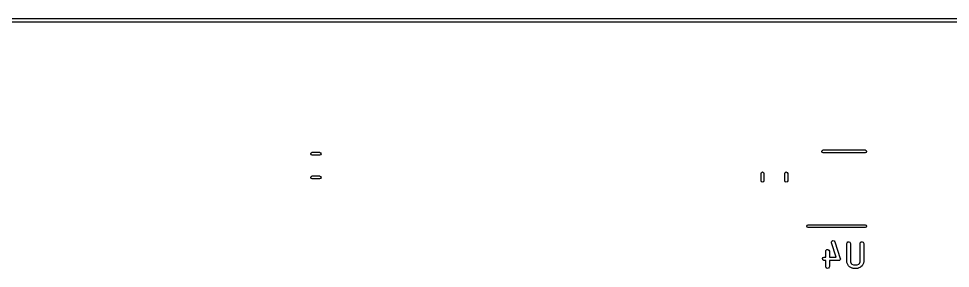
# Model space of a CAD drawing. Extents: x 69 to 231, y -99 to -49.
# Drawn here: x 114.51 to 154.56, y -61.93 to -51.17 of the extents above; entities that cross this region are included whole.
import ezdxf

# ---------------------------------------------------------------- set-up
doc = ezdxf.new("R2010")
doc.units = 0
doc.layers.add('BLACK', color=7, linetype='CONTINUOUS')

msp = doc.modelspace()

# ---------------------------------------------------------------- linework, layer by layer
at = {"layer": 'BLACK', "linetype": 'CONTINUOUS'}
for p, q in [((76.25, -51.175), (147.25, -51.175)), ((147.25, -51.175), (152.75, -51.175)), ((152.75, -51.175), (223.75, -51.175)), ((147.25, -51.325), (76.25, -51.325)), ((152.75, -51.325), (147.25, -51.325)), ((223.75, -51.325), (152.75, -51.325)), ((149.04, -56.89), (149.058, -56.8476)), ((149.058, -56.8476), (149.1, -56.83)), ((149.1, -56.83), (150.9, -56.83)), ((150.9, -56.83), (150.942, -56.8476)), ((150.942, -56.8476), (150.96, -56.89)), ((127.065, -56.99), (127.082, -56.9476)), ((127.082, -57.0324), (127.065, -56.99)), ((127.082, -56.9476), (127.125, -56.93)), ((127.125, -57.05), (127.082, -57.0324)), ((127.125, -56.93), (127.45, -56.93)), ((127.45, -57.05), (127.125, -57.05)), ((127.45, -56.93), (127.493, -56.9476)), ((127.493, -57.0324), (127.45, -57.05)), ((127.493, -56.9476), (127.51, -56.99)), ((127.51, -56.99), (127.493, -57.0324)), ((149.058, -56.9324), (149.04, -56.89)), ((149.1, -56.95), (149.058, -56.9324)), ((150.9, -56.95), (149.1, -56.95)), ((150.942, -56.9324), (150.9, -56.95)), ((150.96, -56.89), (150.942, -56.9324)), ((127.065, -58.01), (127.082, -57.9676)), ((127.082, -58.0524), (127.065, -58.01)), ((127.082, -57.9676), (127.125, -57.95)), ((127.125, -58.07), (127.082, -58.0524)), ((127.125, -57.95), (127.45, -57.95)), ((127.45, -58.07), (127.125, -58.07)), ((127.45, -57.95), (127.493, -57.9676)), ((127.493, -58.0524), (127.45, -58.07)), ((127.493, -57.9676), (127.51, -58.01)), ((127.51, -58.01), (127.493, -58.0524)), ((146.43, -57.8372), (146.448, -57.7948)), ((146.43, -58.1628), (146.43, -57.8372)), ((146.448, -57.7948), (146.49, -57.7772)), ((146.49, -57.7772), (146.532, -57.7948)), ((146.532, -57.7948), (146.55, -57.8372)), ((146.55, -57.8372), (146.55, -58.1628)), ((147.45, -57.8372), (147.468, -57.7948)), ((147.45, -58.1628), (147.45, -57.8372)), ((147.468, -57.7948), (147.51, -57.7772)), ((147.51, -57.7772), (147.552, -57.7948)), ((147.552, -57.7948), (147.57, -57.8372)), ((147.57, -57.8372), (147.57, -58.1628)), ((146.448, -58.2052), (146.43, -58.1628)), ((146.49, -58.2228), (146.448, -58.2052)), ((146.532, -58.2052), (146.49, -58.2228)), ((146.55, -58.1628), (146.532, -58.2052)), ((147.468, -58.2052), (147.45, -58.1628)), ((147.51, -58.2228), (147.468, -58.2052)), ((147.552, -58.2052), (147.51, -58.2228)), ((147.57, -58.1628), (147.552, -58.2052)), ((148.39, -60.11), (148.408, -60.0676)), ((148.408, -60.0676), (148.45, -60.05)), ((148.45, -60.05), (150.9, -60.05)), ((150.9, -60.05), (150.942, -60.0676)), ((150.942, -60.0676), (150.96, -60.11)), ((148.408, -60.1524), (148.39, -60.11)), ((148.45, -60.17), (148.408, -60.1524)), ((150.9, -60.17), (148.45, -60.17)), ((150.942, -60.1524), (150.9, -60.17)), ((150.96, -60.11), (150.942, -60.1524)), ((149.449, -60.8027), (149.468, -60.755)), ((149.453, -60.8285), (149.449, -60.8027)), ((149.658, -61.444), (149.453, -60.8285)), ((149.468, -60.755), (149.513, -60.7306)), ((149.513, -60.7306), (149.563, -60.7409)), ((149.563, -60.7409), (149.595, -60.781)), ((149.595, -60.781), (149.833, -61.4953)), ((150.115, -60.8524), (150.12, -60.8267)), ((150.115, -61.6619), (150.115, -60.8524)), ((150.12, -60.8267), (150.153, -60.7874)), ((150.153, -60.7874), (150.203, -60.7785)), ((150.203, -60.7785), (150.248, -60.8042)), ((150.248, -60.8042), (150.265, -60.8524)), ((150.265, -60.8524), (150.265, -61.6442)), ((150.687, -60.8524), (150.691, -60.8267)), ((150.687, -61.6442), (150.687, -60.8524)), ((150.691, -60.8267), (150.724, -60.7874)), ((150.724, -60.7874), (150.775, -60.7785)), ((150.775, -60.7785), (150.819, -60.8042)), ((150.819, -60.8042), (150.837, -60.8524)), ((150.837, -60.8524), (150.837, -61.6619)), ((149.211, -61.1857), (149.215, -61.1601)), ((149.211, -61.444), (149.211, -61.1857)), ((149.215, -61.1601), (149.248, -61.1208)), ((149.248, -61.1208), (149.299, -61.1119)), ((149.299, -61.1119), (149.343, -61.1375)), ((149.343, -61.1375), (149.361, -61.1857)), ((149.361, -61.1857), (149.361, -61.444)), ((149.069, -61.506), (149.095, -61.4616)), ((149.078, -61.5565), (149.069, -61.506)), ((149.117, -61.5895), (149.078, -61.5565)), ((149.095, -61.4616), (149.143, -61.444)), ((149.143, -61.594), (149.117, -61.5895)), ((149.143, -61.444), (149.211, -61.444)), ((149.211, -61.594), (149.143, -61.594)), ((149.211, -61.8524), (149.211, -61.594)), ((149.361, -61.444), (149.658, -61.444)), ((149.762, -61.594), (149.361, -61.594)), ((149.361, -61.594), (149.361, -61.8524)), ((149.767, -61.5921), (149.762, -61.594)), ((149.773, -61.5932), (149.767, -61.5921)), ((149.791, -61.5835), (149.773, -61.5932)), ((149.81, -61.5765), (149.791, -61.5835)), ((149.813, -61.5715), (149.81, -61.5765)), ((149.818, -61.5688), (149.813, -61.5715)), ((149.826, -61.5498), (149.818, -61.5688)), ((149.836, -61.5321), (149.826, -61.5498)), ((149.833, -61.4953), (149.837, -61.5211)), ((149.837, -61.5211), (149.835, -61.5264)), ((149.835, -61.5264), (149.836, -61.5321)), ((150.117, -61.6661), (150.115, -61.6619)), ((150.116, -61.6705), (150.117, -61.6661)), ((150.123, -61.6954), (150.116, -61.6705)), ((150.265, -61.6442), (150.3, -61.7127)), ((150.653, -61.7127), (150.687, -61.6442)), ((150.837, -61.6619), (150.832, -61.6876)), ((149.228, -61.9006), (149.211, -61.8524)), ((149.273, -61.9262), (149.228, -61.9006)), ((149.323, -61.9173), (149.273, -61.9262)), ((149.356, -61.878), (149.323, -61.9173)), ((149.361, -61.8524), (149.356, -61.878)), ((150.171, -61.7907), (150.123, -61.6954)), ((150.172, -61.7918), (150.171, -61.7907)), ((150.185, -61.8102), (150.172, -61.7918)), ((150.233, -61.8578), (150.185, -61.8102)), ((150.234, -61.8585), (150.233, -61.8578)), ((150.252, -61.8718), (150.234, -61.8585)), ((150.347, -61.9195), (150.252, -61.8718)), ((150.3, -61.7127), (150.33, -61.7431)), ((150.33, -61.7431), (150.399, -61.7774)), ((150.352, -61.92), (150.347, -61.9195)), ((150.355, -61.9229), (150.352, -61.92)), ((150.381, -61.9274), (150.355, -61.9229)), ((150.571, -61.9274), (150.381, -61.9274)), ((150.399, -61.7774), (150.554, -61.7774)), ((150.554, -61.7774), (150.622, -61.7431)), ((150.576, -61.9258), (150.571, -61.9274)), ((150.58, -61.9269), (150.576, -61.9258)), ((150.605, -61.9195), (150.58, -61.9269)), ((150.7, -61.8718), (150.605, -61.9195)), ((150.622, -61.7431), (150.653, -61.7127)), ((150.701, -61.8707), (150.7, -61.8718)), ((150.72, -61.8578), (150.701, -61.8707)), ((150.767, -61.8102), (150.72, -61.8578)), ((150.768, -61.8087), (150.767, -61.8102)), ((150.781, -61.7907), (150.768, -61.8087)), ((150.829, -61.6954), (150.781, -61.7907)), ((150.832, -61.6876), (150.829, -61.691)), ((150.829, -61.691), (150.829, -61.6954))]:
    msp.add_line(p, q, dxfattribs=at)

doc.saveas('drawing.dxf')
